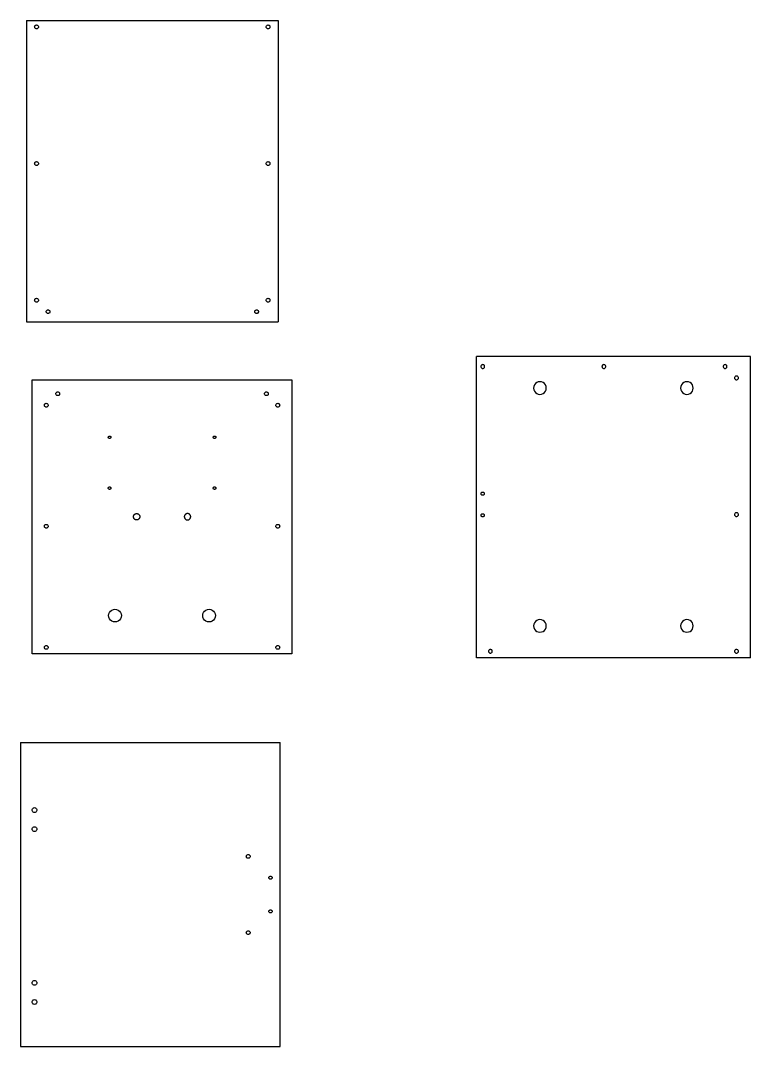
# Model space of a CAD drawing. Header units: millimetres. Extents: x -1077 to 859, y -677 to 937.
# Drawn here: x -289 to 859, y -677 to 937 of the extents above; entities that cross this region are included whole.
import ezdxf

# ---------------------------------------------------------------- set-up
doc = ezdxf.new("R2010")
doc.units = ezdxf.units.MM

msp = doc.modelspace()

# ---------------------------------------------------------------- linework, layer by layer
for p, q in [((-279.6, 937.2), (-279.6, 463.2)), ((-279.6, 937.2), (116.4, 937.2)), ((116.4, 937.2), (116.4, 463.2)), ((-266.6, 927.2), (-266.5, 928)), ((-266.5, 926.4), (-266.6, 927.2)), ((-266.5, 928), (-266.2, 928.7)), ((-266.2, 925.7), (-266.5, 926.4)), ((-266.2, 928.7), (-265.7, 929.3)), ((-265.7, 925.1), (-266.2, 925.7)), ((-265.7, 929.3), (-265.1, 929.8)), ((-265.1, 924.6), (-265.7, 925.1)), ((-265.1, 929.8), (-264.3, 930.1)), ((-264.3, 924.3), (-265.1, 924.6)), ((-264.3, 930.1), (-263.6, 930.2)), ((-263.6, 924.2), (-264.3, 924.3)), ((-263.6, 930.2), (-262.8, 930.1)), ((-262.8, 924.3), (-263.6, 924.2)), ((-262.8, 930.1), (-262.1, 929.8)), ((-262.1, 924.6), (-262.8, 924.3)), ((-262.1, 929.8), (-261.4, 929.3)), ((-261.4, 925.1), (-262.1, 924.6)), ((-261.4, 929.3), (-261, 928.7)), ((-261, 925.7), (-261.4, 925.1)), ((-261, 928.7), (-260.7, 928)), ((-260.7, 926.4), (-261, 925.7)), ((-260.7, 928), (-260.6, 927.2)), ((-260.6, 927.2), (-260.7, 926.4)), ((97.4, 927.2), (97.5, 928)), ((97.5, 926.4), (97.4, 927.2)), ((97.5, 928), (97.8, 928.7)), ((97.8, 925.7), (97.5, 926.4)), ((97.8, 928.7), (98.3, 929.3)), ((98.3, 925.1), (97.8, 925.7)), ((98.3, 929.3), (98.9, 929.8)), ((98.9, 924.6), (98.3, 925.1)), ((98.9, 929.8), (99.7, 930.1)), ((99.7, 924.3), (98.9, 924.6)), ((99.7, 930.1), (100.4, 930.2)), ((100.4, 924.2), (99.7, 924.3)), ((100.4, 930.2), (101.2, 930.1)), ((101.2, 924.3), (100.4, 924.2)), ((101.2, 930.1), (101.9, 929.8)), ((101.9, 924.6), (101.2, 924.3)), ((101.9, 929.8), (102.6, 929.3)), ((102.6, 925.1), (101.9, 924.6)), ((102.6, 929.3), (103, 928.7)), ((103, 925.7), (102.6, 925.1)), ((103, 928.7), (103.3, 928)), ((103.3, 926.4), (103, 925.7)), ((103.3, 928), (103.4, 927.2)), ((103.4, 927.2), (103.3, 926.4)), ((-266.6, 712.2), (-266.5, 713)), ((-266.5, 711.4), (-266.6, 712.2)), ((-266.5, 713), (-266.2, 713.7)), ((-266.2, 710.7), (-266.5, 711.4)), ((-266.2, 713.7), (-265.7, 714.3)), ((-265.7, 710.1), (-266.2, 710.7)), ((-265.7, 714.3), (-265.1, 714.8)), ((-265.1, 714.8), (-264.3, 715.1)), ((-264.3, 715.1), (-263.6, 715.2)), ((-263.6, 715.2), (-262.8, 715.1)), ((-262.8, 715.1), (-262.1, 714.8)), ((-262.1, 714.8), (-261.4, 714.3)), ((-261.4, 714.3), (-261, 713.7)), ((-261, 710.7), (-261.4, 710.1)), ((-261, 713.7), (-260.7, 713)), ((-260.7, 711.4), (-261, 710.7)), ((-260.7, 713), (-260.6, 712.2)), ((-260.6, 712.2), (-260.7, 711.4)), ((97.4, 712.2), (97.5, 713)), ((97.5, 711.4), (97.4, 712.2)), ((97.5, 713), (97.8, 713.7)), ((97.8, 710.7), (97.5, 711.4)), ((97.8, 713.7), (98.3, 714.3)), ((98.3, 710.1), (97.8, 710.7)), ((98.3, 714.3), (98.9, 714.8)), ((98.9, 714.8), (99.7, 715.1)), ((99.7, 715.1), (100.4, 715.2)), ((100.4, 715.2), (101.2, 715.1)), ((101.2, 715.1), (101.9, 714.8)), ((101.9, 714.8), (102.6, 714.3)), ((102.6, 714.3), (103, 713.7)), ((103, 710.7), (102.6, 710.1)), ((103, 713.7), (103.3, 713)), ((103.3, 711.4), (103, 710.7)), ((103.3, 713), (103.4, 712.2)), ((103.4, 712.2), (103.3, 711.4)), ((-265.1, 709.6), (-265.7, 710.1)), ((-264.3, 709.3), (-265.1, 709.6)), ((-263.6, 709.2), (-264.3, 709.3)), ((-262.8, 709.3), (-263.6, 709.2)), ((-262.1, 709.6), (-262.8, 709.3)), ((-261.4, 710.1), (-262.1, 709.6)), ((98.9, 709.6), (98.3, 710.1)), ((99.7, 709.3), (98.9, 709.6)), ((100.4, 709.2), (99.7, 709.3)), ((101.2, 709.3), (100.4, 709.2)), ((101.9, 709.6), (101.2, 709.3)), ((102.6, 710.1), (101.9, 709.6)), ((-266.6, 497.2), (-266.5, 498)), ((-266.5, 496.4), (-266.6, 497.2)), ((-266.5, 498), (-266.2, 498.7)), ((-266.2, 495.7), (-266.5, 496.4)), ((-266.2, 498.7), (-265.7, 499.3)), ((-265.7, 495.1), (-266.2, 495.7)), ((-265.7, 499.3), (-265.1, 499.8)), ((-265.1, 494.6), (-265.7, 495.1)), ((-265.1, 499.8), (-264.3, 500.1)), ((-264.3, 494.3), (-265.1, 494.6)), ((-264.3, 500.1), (-263.6, 500.2)), ((-263.6, 494.2), (-264.3, 494.3)), ((-263.6, 500.2), (-262.8, 500.1)), ((-262.8, 494.3), (-263.6, 494.2)), ((-262.8, 500.1), (-262.1, 499.8)), ((-262.1, 494.6), (-262.8, 494.3)), ((-262.1, 499.8), (-261.4, 499.3)), ((-261.4, 495.1), (-262.1, 494.6)), ((-261.4, 499.3), (-261, 498.7)), ((-261, 495.7), (-261.4, 495.1)), ((-261, 498.7), (-260.7, 498)), ((-260.7, 496.4), (-261, 495.7)), ((-260.7, 498), (-260.6, 497.2)), ((-260.6, 497.2), (-260.7, 496.4)), ((97.4, 497.2), (97.5, 498)), ((97.5, 496.4), (97.4, 497.2)), ((97.5, 498), (97.8, 498.7)), ((97.8, 495.7), (97.5, 496.4)), ((97.8, 498.7), (98.3, 499.3)), ((98.3, 495.1), (97.8, 495.7)), ((98.3, 499.3), (98.9, 499.8)), ((98.9, 494.6), (98.3, 495.1)), ((98.9, 499.8), (99.7, 500.1)), ((99.7, 494.3), (98.9, 494.6)), ((99.7, 500.1), (100.4, 500.2)), ((100.4, 494.2), (99.7, 494.3)), ((100.4, 500.2), (101.2, 500.1)), ((101.2, 494.3), (100.4, 494.2)), ((101.2, 500.1), (101.9, 499.8)), ((101.9, 494.6), (101.2, 494.3)), ((101.9, 499.8), (102.6, 499.3)), ((102.6, 495.1), (101.9, 494.6)), ((102.6, 499.3), (103, 498.7)), ((103, 495.7), (102.6, 495.1)), ((103, 498.7), (103.3, 498)), ((103.3, 496.4), (103, 495.7)), ((103.3, 498), (103.4, 497.2)), ((103.4, 497.2), (103.3, 496.4)), ((-248.6, 479.2), (-248.5, 480)), ((-248.5, 478.4), (-248.6, 479.2)), ((-248.5, 480), (-248.2, 480.7)), ((-248.2, 477.7), (-248.5, 478.4)), ((-248.2, 480.7), (-247.7, 481.3)), ((-247.7, 477.1), (-248.2, 477.7)), ((-247.7, 481.3), (-247.1, 481.8)), ((-247.1, 476.6), (-247.7, 477.1)), ((-247.1, 481.8), (-246.3, 482.1)), ((-246.3, 476.3), (-247.1, 476.6)), ((-246.3, 482.1), (-245.6, 482.2)), ((-245.6, 476.2), (-246.3, 476.3)), ((-245.6, 482.2), (-244.8, 482.1)), ((-244.8, 476.3), (-245.6, 476.2)), ((-244.8, 482.1), (-244.1, 481.8)), ((-244.1, 476.6), (-244.8, 476.3)), ((-244.1, 481.8), (-243.4, 481.3)), ((-243.4, 477.1), (-244.1, 476.6)), ((-243.4, 481.3), (-243, 480.7)), ((-243, 477.7), (-243.4, 477.1)), ((-243, 480.7), (-242.7, 480)), ((-242.7, 478.4), (-243, 477.7)), ((-242.7, 480), (-242.6, 479.2)), ((-242.6, 479.2), (-242.7, 478.4)), ((79.4, 479.2), (79.5, 480)), ((79.5, 478.4), (79.4, 479.2)), ((79.5, 480), (79.8, 480.7)), ((79.8, 477.7), (79.5, 478.4)), ((79.8, 480.7), (80.3, 481.3)), ((80.3, 477.1), (79.8, 477.7)), ((80.3, 481.3), (80.9, 481.8)), ((80.9, 476.6), (80.3, 477.1)), ((80.9, 481.8), (81.7, 482.1)), ((81.7, 476.3), (80.9, 476.6)), ((81.7, 482.1), (82.4, 482.2)), ((82.4, 476.2), (81.7, 476.3)), ((82.4, 482.2), (83.2, 482.1)), ((83.2, 476.3), (82.4, 476.2)), ((83.2, 482.1), (83.9, 481.8)), ((83.9, 476.6), (83.2, 476.3)), ((83.9, 481.8), (84.6, 481.3)), ((84.6, 477.1), (83.9, 476.6)), ((84.6, 481.3), (85, 480.7)), ((85, 477.7), (84.6, 477.1)), ((85, 480.7), (85.3, 480)), ((85.3, 478.4), (85, 477.7)), ((85.3, 480), (85.4, 479.2)), ((85.4, 479.2), (85.3, 478.4)), ((-279.6, 463.2), (116.4, 463.2)), ((427.9, -65.1), (427.9, 408.9)), ((858.9, 408.9), (427.9, 408.9)), ((858.9, -65.1), (858.9, 408.9)), ((435, 393.7), (434.9, 392.9)), ((434.9, 392.9), (435, 392.2)), ((435.3, 394.4), (435, 393.7)), ((435, 392.2), (435.3, 391.4)), ((435.8, 395.1), (435.3, 394.4)), ((435.3, 391.4), (435.8, 390.8)), ((436.4, 395.5), (435.8, 395.1)), ((435.8, 390.8), (436.4, 390.3)), ((437.1, 395.8), (436.4, 395.5)), ((436.4, 390.3), (437.1, 390)), ((437.9, 395.9), (437.1, 395.8)), ((437.1, 390), (437.9, 389.9)), ((438.7, 395.8), (437.9, 395.9)), ((437.9, 389.9), (438.7, 390)), ((439.4, 395.5), (438.7, 395.8)), ((438.7, 390), (439.4, 390.3)), ((440, 395.1), (439.4, 395.5)), ((439.4, 390.3), (440, 390.8)), ((440.5, 394.4), (440, 395.1)), ((440, 390.8), (440.5, 391.4)), ((440.8, 393.7), (440.5, 394.4)), ((440.5, 391.4), (440.8, 392.2)), ((440.9, 392.9), (440.8, 393.7)), ((440.8, 392.2), (440.9, 392.9)), ((625.5, 393.7), (625.4, 392.9)), ((625.4, 392.9), (625.5, 392.2)), ((625.8, 394.4), (625.5, 393.7)), ((625.5, 392.2), (625.8, 391.4)), ((626.3, 395.1), (625.8, 394.4)), ((625.8, 391.4), (626.3, 390.8)), ((626.9, 395.5), (626.3, 395.1)), ((626.3, 390.8), (626.9, 390.3)), ((627.6, 395.8), (626.9, 395.5)), ((626.9, 390.3), (627.6, 390)), ((628.4, 395.9), (627.6, 395.8)), ((627.6, 390), (628.4, 389.9)), ((629.2, 395.8), (628.4, 395.9)), ((628.4, 389.9), (629.2, 390)), ((629.9, 395.5), (629.2, 395.8)), ((629.2, 390), (629.9, 390.3)), ((630.5, 395.1), (629.9, 395.5)), ((629.9, 390.3), (630.5, 390.8)), ((631, 394.4), (630.5, 395.1)), ((630.5, 390.8), (631, 391.4)), ((631.3, 393.7), (631, 394.4)), ((631, 391.4), (631.3, 392.2)), ((631.4, 392.9), (631.3, 393.7)), ((631.3, 392.2), (631.4, 392.9)), ((816, 393.7), (815.9, 392.9)), ((815.9, 392.9), (816, 392.2)), ((816.3, 394.4), (816, 393.7)), ((816, 392.2), (816.3, 391.4)), ((816.8, 395.1), (816.3, 394.4)), ((816.3, 391.4), (816.8, 390.8)), ((817.4, 395.5), (816.8, 395.1)), ((816.8, 390.8), (817.4, 390.3)), ((818.1, 395.8), (817.4, 395.5)), ((817.4, 390.3), (818.1, 390)), ((818.9, 395.9), (818.1, 395.8)), ((818.1, 390), (818.9, 389.9)), ((819.7, 395.8), (818.9, 395.9)), ((818.9, 389.9), (819.7, 390)), ((820.4, 395.5), (819.7, 395.8)), ((819.7, 390), (820.4, 390.3)), ((821, 395.1), (820.4, 395.5)), ((820.4, 390.3), (821, 390.8)), ((821.5, 394.4), (821, 395.1)), ((821, 390.8), (821.5, 391.4)), ((821.8, 393.7), (821.5, 394.4)), ((821.5, 391.4), (821.8, 392.2)), ((821.9, 392.9), (821.8, 393.7)), ((821.8, 392.2), (821.9, 392.9)), ((-270.3, -58.9), (-270.3, 372.1)), ((-270.3, 372.1), (137.7, 372.1)), ((137.7, 372.1), (137.7, -58.9)), ((834, 375.7), (833.9, 374.9)), ((833.9, 374.9), (834, 374.2)), ((834.3, 376.4), (834, 375.7)), ((834, 374.2), (834.3, 373.4)), ((834.8, 377.1), (834.3, 376.4)), ((834.3, 373.4), (834.8, 372.8)), ((835.4, 377.5), (834.8, 377.1)), ((834.8, 372.8), (835.4, 372.3)), ((836.1, 377.8), (835.4, 377.5)), ((835.4, 372.3), (836.1, 372)), ((836.9, 377.9), (836.1, 377.8)), ((836.1, 372), (836.9, 371.9)), ((837.7, 377.8), (836.9, 377.9)), ((836.9, 371.9), (837.7, 372)), ((838.4, 377.5), (837.7, 377.8)), ((837.7, 372), (838.4, 372.3)), ((839, 377.1), (838.4, 377.5)), ((838.4, 372.3), (839, 372.8)), ((839.5, 376.4), (839, 377.1)), ((839, 372.8), (839.5, 373.4)), ((839.8, 375.7), (839.5, 376.4)), ((839.5, 373.4), (839.8, 374.2)), ((839.9, 374.9), (839.8, 375.7)), ((839.8, 374.2), (839.9, 374.9)), ((518.2, 361.5), (517.9, 358.9)), ((517.9, 358.9), (518.2, 356.4)), ((519.2, 363.9), (518.2, 361.5)), ((518.2, 356.4), (519.2, 353.9)), ((520.8, 366), (519.2, 363.9)), ((522.9, 367.6), (520.8, 366)), ((525.3, 368.6), (522.9, 367.6)), ((527.9, 368.9), (525.3, 368.6)), ((530.5, 368.6), (527.9, 368.9)), ((532.9, 367.6), (530.5, 368.6)), ((535, 366), (532.9, 367.6)), ((536.5, 363.9), (535, 366)), ((537.5, 361.5), (536.5, 363.9)), ((536.5, 353.9), (537.5, 356.4)), ((537.9, 358.9), (537.5, 361.5)), ((537.5, 356.4), (537.9, 358.9)), ((749.2, 361.5), (748.9, 358.9)), ((748.9, 358.9), (749.2, 356.4)), ((750.2, 363.9), (749.2, 361.5)), ((749.2, 356.4), (750.2, 353.9)), ((751.8, 366), (750.2, 363.9)), ((753.9, 367.6), (751.8, 366)), ((756.3, 368.6), (753.9, 367.6)), ((758.9, 368.9), (756.3, 368.6)), ((761.5, 368.6), (758.9, 368.9)), ((763.9, 367.6), (761.5, 368.6)), ((766, 366), (763.9, 367.6)), ((767.5, 363.9), (766, 366)), ((768.5, 361.5), (767.5, 363.9)), ((767.5, 353.9), (768.5, 356.4)), ((768.9, 358.9), (768.5, 361.5)), ((768.5, 356.4), (768.9, 358.9)), ((-233.3, 350.1), (-233.2, 350.9)), ((-233.2, 349.3), (-233.3, 350.1)), ((-233.2, 350.9), (-232.9, 351.6)), ((-232.9, 348.6), (-233.2, 349.3)), ((-232.9, 351.6), (-232.4, 352.2)), ((-232.4, 348), (-232.9, 348.6)), ((-232.4, 352.2), (-231.8, 352.7)), ((-231.8, 347.5), (-232.4, 348)), ((-231.8, 352.7), (-231.1, 353)), ((-231.1, 347.2), (-231.8, 347.5)), ((-231.1, 353), (-230.3, 353.1)), ((-230.3, 347.1), (-231.1, 347.2)), ((-230.3, 353.1), (-229.5, 353)), ((-229.5, 347.2), (-230.3, 347.1)), ((-229.5, 353), (-228.8, 352.7)), ((-228.8, 347.5), (-229.5, 347.2)), ((-228.8, 352.7), (-228.2, 352.2)), ((-228.2, 348), (-228.8, 347.5)), ((-228.2, 352.2), (-227.7, 351.6)), ((-227.7, 348.6), (-228.2, 348)), ((-227.7, 351.6), (-227.4, 350.9)), ((-227.4, 349.3), (-227.7, 348.6)), ((-227.4, 350.9), (-227.3, 350.1)), ((-227.3, 350.1), (-227.4, 349.3)), ((94.7, 350.1), (94.8, 350.9)), ((94.8, 349.3), (94.7, 350.1)), ((94.8, 350.9), (95.1, 351.6)), ((95.1, 348.6), (94.8, 349.3)), ((95.1, 351.6), (95.6, 352.2)), ((95.6, 348), (95.1, 348.6)), ((95.6, 352.2), (96.2, 352.7)), ((96.2, 347.5), (95.6, 348)), ((96.2, 352.7), (96.9, 353)), ((96.9, 347.2), (96.2, 347.5)), ((96.9, 353), (97.7, 353.1)), ((97.7, 347.1), (96.9, 347.2)), ((97.7, 353.1), (98.5, 353)), ((98.5, 347.2), (97.7, 347.1)), ((98.5, 353), (99.2, 352.7)), ((99.2, 347.5), (98.5, 347.2)), ((99.2, 352.7), (99.8, 352.2)), ((99.8, 348), (99.2, 347.5)), ((99.8, 352.2), (100.3, 351.6)), ((100.3, 348.6), (99.8, 348)), ((100.3, 351.6), (100.6, 350.9)), ((100.6, 349.3), (100.3, 348.6)), ((100.6, 350.9), (100.7, 350.1)), ((100.7, 350.1), (100.6, 349.3)), ((519.2, 353.9), (520.8, 351.9)), ((520.8, 351.9), (522.9, 350.3)), ((522.9, 350.3), (525.3, 349.3)), ((525.3, 349.3), (527.9, 348.9)), ((527.9, 348.9), (530.5, 349.3)), ((530.5, 349.3), (532.9, 350.3)), ((532.9, 350.3), (535, 351.9)), ((535, 351.9), (536.5, 353.9)), ((750.2, 353.9), (751.8, 351.9)), ((751.8, 351.9), (753.9, 350.3)), ((753.9, 350.3), (756.3, 349.3)), ((756.3, 349.3), (758.9, 348.9)), ((758.9, 348.9), (761.5, 349.3)), ((761.5, 349.3), (763.9, 350.3)), ((763.9, 350.3), (766, 351.9)), ((766, 351.9), (767.5, 353.9)), ((-251.3, 332.1), (-251.2, 332.9)), ((-251.2, 331.3), (-251.3, 332.1)), ((-251.2, 332.9), (-250.9, 333.6)), ((-250.9, 330.6), (-251.2, 331.3)), ((-250.9, 333.6), (-250.4, 334.2)), ((-250.4, 330), (-250.9, 330.6)), ((-250.4, 334.2), (-249.8, 334.7)), ((-249.8, 329.5), (-250.4, 330)), ((-249.8, 334.7), (-249.1, 335)), ((-249.1, 329.2), (-249.8, 329.5)), ((-249.1, 335), (-248.3, 335.1)), ((-248.3, 329.1), (-249.1, 329.2)), ((-248.3, 335.1), (-247.5, 335)), ((-247.5, 329.2), (-248.3, 329.1)), ((-247.5, 335), (-246.8, 334.7)), ((-246.8, 329.5), (-247.5, 329.2)), ((-246.8, 334.7), (-246.2, 334.2)), ((-246.2, 330), (-246.8, 329.5)), ((-246.2, 334.2), (-245.7, 333.6)), ((-245.7, 330.6), (-246.2, 330)), ((-245.7, 333.6), (-245.4, 332.9)), ((-245.4, 331.3), (-245.7, 330.6)), ((-245.4, 332.9), (-245.3, 332.1)), ((-245.3, 332.1), (-245.4, 331.3)), ((112.7, 332.1), (112.8, 332.9)), ((112.8, 331.3), (112.7, 332.1)), ((112.8, 332.9), (113.1, 333.6)), ((113.1, 330.6), (112.8, 331.3)), ((113.1, 333.6), (113.6, 334.2)), ((113.6, 330), (113.1, 330.6)), ((113.6, 334.2), (114.2, 334.7)), ((114.2, 329.5), (113.6, 330)), ((114.2, 334.7), (114.9, 335)), ((114.9, 329.2), (114.2, 329.5)), ((114.9, 335), (115.7, 335.1)), ((115.7, 329.1), (114.9, 329.2)), ((115.7, 335.1), (116.5, 335)), ((116.5, 329.2), (115.7, 329.1)), ((116.5, 335), (117.2, 334.7)), ((117.2, 329.5), (116.5, 329.2)), ((117.2, 334.7), (117.8, 334.2)), ((117.8, 330), (117.2, 329.5)), ((117.8, 334.2), (118.3, 333.6)), ((118.3, 330.6), (117.8, 330)), ((118.3, 333.6), (118.6, 332.9)), ((118.6, 331.3), (118.3, 330.6)), ((118.6, 332.9), (118.7, 332.1)), ((118.7, 332.1), (118.6, 331.3)), ((-150.8, 282), (-150.7, 282.2)), ((-150.8, 281.8), (-150.8, 282)), ((-150.8, 281.6), (-150.8, 281.8)), ((-150.8, 281.4), (-150.8, 281.6)), ((-150.8, 281.2), (-150.8, 281.4)), ((-150.7, 281), (-150.8, 281.2)), ((-150.7, 282.2), (-150.6, 282.4)), ((-150.6, 280.9), (-150.7, 281)), ((-150.6, 282.6), (-150.5, 282.7)), ((-150.6, 282.4), (-150.6, 282.6)), ((-150.6, 280.7), (-150.6, 280.9)), ((-150.5, 280.5), (-150.6, 280.7)), ((-150.5, 282.7), (-150.3, 282.9)), ((-150.3, 280.4), (-150.5, 280.5)), ((-150.3, 282.9), (-150.2, 283)), ((-150.2, 280.2), (-150.3, 280.4)), ((-150.2, 283), (-150.1, 283.2)), ((-150.1, 280.1), (-150.2, 280.2)), ((-150.1, 283.2), (-149.9, 283.3)), ((-149.9, 280), (-150.1, 280.1)), ((-149.9, 283.3), (-149.7, 283.4)), ((-149.7, 279.9), (-149.9, 280)), ((-149.7, 283.4), (-149.6, 283.5)), ((-149.6, 279.8), (-149.7, 279.9)), ((-149.6, 283.5), (-149.4, 283.5)), ((-149.4, 279.7), (-149.6, 279.8)), ((-149.4, 283.5), (-149.2, 283.6)), ((-149.2, 279.7), (-149.4, 279.7)), ((-149.2, 283.6), (-149, 283.6)), ((-149, 279.6), (-149.2, 279.7)), ((-149, 283.6), (-148.8, 283.6)), ((-148.8, 279.6), (-149, 279.6)), ((-148.8, 283.6), (-148.6, 283.6)), ((-148.6, 279.6), (-148.8, 279.6)), ((-148.6, 283.6), (-148.4, 283.6)), ((-148.4, 279.7), (-148.6, 279.6)), ((-148.4, 283.6), (-148.2, 283.5)), ((-148.2, 279.7), (-148.4, 279.7)), ((-148.2, 283.5), (-148, 283.5)), ((-148, 279.8), (-148.2, 279.7)), ((-148, 283.5), (-147.8, 283.4)), ((-147.8, 279.9), (-148, 279.8)), ((-147.8, 283.4), (-147.7, 283.3)), ((-147.7, 280), (-147.8, 279.9)), ((-147.7, 283.3), (-147.5, 283.2)), ((-147.5, 280.1), (-147.7, 280)), ((-147.5, 283.2), (-147.4, 283)), ((-147.4, 280.2), (-147.5, 280.1)), ((-147.4, 283), (-147.2, 282.9)), ((-147.2, 280.4), (-147.4, 280.2)), ((-147.2, 282.9), (-147.1, 282.7)), ((-147.1, 280.5), (-147.2, 280.4)), ((-147.1, 282.7), (-147, 282.6)), ((-147, 280.7), (-147.1, 280.5)), ((-147, 282.6), (-146.9, 282.4)), ((-146.9, 280.9), (-147, 280.7)), ((-146.9, 282.4), (-146.9, 282.2)), ((-146.9, 282.2), (-146.8, 282)), ((-146.8, 281.2), (-146.9, 281)), ((-146.9, 281), (-146.9, 280.9)), ((-146.8, 282), (-146.8, 281.8)), ((-146.8, 281.8), (-146.8, 281.6)), ((-146.8, 281.6), (-146.8, 281.4)), ((-146.8, 281.4), (-146.8, 281.2)), ((14.2, 282), (14.3, 282.2)), ((14.2, 281.8), (14.2, 282)), ((14.2, 281.6), (14.2, 281.8)), ((14.2, 281.4), (14.2, 281.6)), ((14.2, 281.2), (14.2, 281.4)), ((14.3, 281), (14.2, 281.2)), ((14.3, 282.2), (14.4, 282.4)), ((14.4, 280.9), (14.3, 281)), ((14.4, 282.6), (14.5, 282.7)), ((14.4, 282.4), (14.4, 282.6)), ((14.4, 280.7), (14.4, 280.9)), ((14.5, 280.5), (14.4, 280.7)), ((14.5, 282.7), (14.7, 282.9)), ((14.7, 280.4), (14.5, 280.5)), ((14.7, 282.9), (14.8, 283)), ((14.8, 280.2), (14.7, 280.4)), ((14.8, 283), (14.9, 283.2)), ((14.9, 280.1), (14.8, 280.2)), ((14.9, 283.2), (15.1, 283.3)), ((15.1, 280), (14.9, 280.1)), ((15.1, 283.3), (15.3, 283.4)), ((15.3, 279.9), (15.1, 280)), ((15.3, 283.4), (15.4, 283.5)), ((15.4, 279.8), (15.3, 279.9)), ((15.4, 283.5), (15.6, 283.5)), ((15.6, 279.7), (15.4, 279.8)), ((15.6, 283.5), (15.8, 283.6)), ((15.8, 279.7), (15.6, 279.7)), ((15.8, 283.6), (16, 283.6)), ((16, 279.6), (15.8, 279.7)), ((16, 283.6), (16.2, 283.6)), ((16.2, 279.6), (16, 279.6)), ((16.2, 283.6), (16.4, 283.6)), ((16.4, 279.6), (16.2, 279.6)), ((16.4, 283.6), (16.6, 283.6)), ((16.6, 279.7), (16.4, 279.6)), ((16.6, 283.6), (16.8, 283.5)), ((16.8, 279.7), (16.6, 279.7)), ((16.8, 283.5), (17, 283.5)), ((17, 279.8), (16.8, 279.7)), ((17, 283.5), (17.2, 283.4)), ((17.2, 279.9), (17, 279.8)), ((17.2, 283.4), (17.3, 283.3)), ((17.3, 280), (17.2, 279.9)), ((17.3, 283.3), (17.5, 283.2)), ((17.5, 280.1), (17.3, 280)), ((17.5, 283.2), (17.6, 283)), ((17.6, 280.2), (17.5, 280.1)), ((17.6, 283), (17.8, 282.9)), ((17.8, 280.4), (17.6, 280.2)), ((17.8, 282.9), (17.9, 282.7)), ((17.9, 280.5), (17.8, 280.4)), ((17.9, 282.7), (18, 282.6)), ((18, 280.7), (17.9, 280.5)), ((18, 282.6), (18.1, 282.4)), ((18.1, 280.9), (18, 280.7)), ((18.1, 282.4), (18.1, 282.2)), ((18.1, 282.2), (18.2, 282)), ((18.2, 281.2), (18.1, 281)), ((18.1, 281), (18.1, 280.9)), ((18.2, 282), (18.2, 281.8)), ((18.2, 281.8), (18.2, 281.6)), ((18.2, 281.6), (18.2, 281.4)), ((18.2, 281.4), (18.2, 281.2)), ((-150.8, 202), (-150.7, 202.2)), ((-150.8, 201.8), (-150.8, 202)), ((-150.8, 201.6), (-150.8, 201.8)), ((-150.8, 201.4), (-150.8, 201.6)), ((-150.8, 201.2), (-150.8, 201.4)), ((-150.7, 201), (-150.8, 201.2)), ((-150.7, 202.2), (-150.6, 202.4)), ((-150.6, 200.9), (-150.7, 201)), ((-150.6, 202.6), (-150.5, 202.7)), ((-150.6, 202.4), (-150.6, 202.6)), ((-150.6, 200.7), (-150.6, 200.9)), ((-150.5, 200.5), (-150.6, 200.7)), ((-150.5, 202.7), (-150.3, 202.9)), ((-150.3, 200.4), (-150.5, 200.5)), ((-150.3, 202.9), (-150.2, 203)), ((-150.2, 200.2), (-150.3, 200.4)), ((-150.2, 203), (-150.1, 203.2)), ((-150.1, 200.1), (-150.2, 200.2)), ((-150.1, 203.2), (-149.9, 203.3)), ((-149.9, 200), (-150.1, 200.1)), ((-149.9, 203.3), (-149.7, 203.4)), ((-149.7, 199.9), (-149.9, 200)), ((-149.7, 203.4), (-149.6, 203.5)), ((-149.6, 199.8), (-149.7, 199.9)), ((-149.6, 203.5), (-149.4, 203.5)), ((-149.4, 199.7), (-149.6, 199.8)), ((-149.4, 203.5), (-149.2, 203.6)), ((-149.2, 199.7), (-149.4, 199.7)), ((-149.2, 203.6), (-149, 203.6)), ((-149, 199.6), (-149.2, 199.7)), ((-149, 203.6), (-148.8, 203.6)), ((-148.8, 199.6), (-149, 199.6)), ((-148.8, 203.6), (-148.6, 203.6)), ((-148.6, 199.6), (-148.8, 199.6)), ((-148.6, 203.6), (-148.4, 203.6)), ((-148.4, 199.7), (-148.6, 199.6)), ((-148.4, 203.6), (-148.2, 203.5)), ((-148.2, 199.7), (-148.4, 199.7)), ((-148.2, 203.5), (-148, 203.5)), ((-148, 199.8), (-148.2, 199.7)), ((-148, 203.5), (-147.8, 203.4)), ((-147.8, 199.9), (-148, 199.8)), ((-147.8, 203.4), (-147.7, 203.3)), ((-147.7, 200), (-147.8, 199.9)), ((-147.7, 203.3), (-147.5, 203.2)), ((-147.5, 200.1), (-147.7, 200)), ((-147.5, 203.2), (-147.4, 203)), ((-147.4, 200.2), (-147.5, 200.1)), ((-147.4, 203), (-147.2, 202.9)), ((-147.2, 200.4), (-147.4, 200.2)), ((-147.2, 202.9), (-147.1, 202.7)), ((-147.1, 200.5), (-147.2, 200.4)), ((-147.1, 202.7), (-147, 202.6)), ((-147, 200.7), (-147.1, 200.5)), ((-147, 202.6), (-146.9, 202.4)), ((-146.9, 200.9), (-147, 200.7)), ((-146.9, 202.4), (-146.9, 202.2)), ((-146.9, 202.2), (-146.8, 202)), ((-146.8, 201.2), (-146.9, 201)), ((-146.9, 201), (-146.9, 200.9)), ((-146.8, 202), (-146.8, 201.8)), ((-146.8, 201.8), (-146.8, 201.6)), ((-146.8, 201.6), (-146.8, 201.4)), ((-146.8, 201.4), (-146.8, 201.2)), ((14.2, 202), (14.3, 202.2)), ((14.2, 201.8), (14.2, 202)), ((14.2, 201.6), (14.2, 201.8)), ((14.2, 201.4), (14.2, 201.6)), ((14.2, 201.2), (14.2, 201.4)), ((14.3, 201), (14.2, 201.2)), ((14.3, 202.2), (14.4, 202.4)), ((14.4, 200.9), (14.3, 201)), ((14.4, 202.6), (14.5, 202.7)), ((14.4, 202.4), (14.4, 202.6)), ((14.4, 200.7), (14.4, 200.9)), ((14.5, 200.5), (14.4, 200.7)), ((14.5, 202.7), (14.7, 202.9)), ((14.7, 200.4), (14.5, 200.5)), ((14.7, 202.9), (14.8, 203)), ((14.8, 200.2), (14.7, 200.4)), ((14.8, 203), (14.9, 203.2)), ((14.9, 200.1), (14.8, 200.2)), ((14.9, 203.2), (15.1, 203.3)), ((15.1, 200), (14.9, 200.1)), ((15.1, 203.3), (15.3, 203.4)), ((15.3, 199.9), (15.1, 200)), ((15.3, 203.4), (15.4, 203.5)), ((15.4, 199.8), (15.3, 199.9)), ((15.4, 203.5), (15.6, 203.5)), ((15.6, 199.7), (15.4, 199.8)), ((15.6, 203.5), (15.8, 203.6)), ((15.8, 199.7), (15.6, 199.7)), ((15.8, 203.6), (16, 203.6)), ((16, 199.6), (15.8, 199.7)), ((16, 203.6), (16.2, 203.6)), ((16.2, 199.6), (16, 199.6)), ((16.2, 203.6), (16.4, 203.6)), ((16.4, 199.6), (16.2, 199.6)), ((16.4, 203.6), (16.6, 203.6)), ((16.6, 199.7), (16.4, 199.6)), ((16.6, 203.6), (16.8, 203.5)), ((16.8, 199.7), (16.6, 199.7)), ((16.8, 203.5), (17, 203.5)), ((17, 199.8), (16.8, 199.7)), ((17, 203.5), (17.2, 203.4)), ((17.2, 199.9), (17, 199.8)), ((17.2, 203.4), (17.3, 203.3)), ((17.3, 200), (17.2, 199.9)), ((17.3, 203.3), (17.5, 203.2)), ((17.5, 200.1), (17.3, 200)), ((17.5, 203.2), (17.6, 203)), ((17.6, 200.2), (17.5, 200.1)), ((17.6, 203), (17.8, 202.9)), ((17.8, 200.4), (17.6, 200.2)), ((17.8, 202.9), (17.9, 202.7)), ((17.9, 200.5), (17.8, 200.4)), ((17.9, 202.7), (18, 202.6)), ((18, 200.7), (17.9, 200.5)), ((18, 202.6), (18.1, 202.4)), ((18.1, 200.9), (18, 200.7)), ((18.1, 202.4), (18.1, 202.2)), ((18.1, 202.2), (18.2, 202)), ((18.2, 201.2), (18.1, 201)), ((18.1, 201), (18.1, 200.9)), ((18.2, 202), (18.2, 201.8)), ((18.2, 201.8), (18.2, 201.6)), ((18.2, 201.6), (18.2, 201.4)), ((18.2, 201.4), (18.2, 201.2)), ((435.5, 193.6), (435.7, 194.2)), ((435.7, 194.2), (436.1, 194.7)), ((436.1, 194.7), (436.6, 195.1)), ((436.6, 195.1), (437.2, 195.4)), ((437.2, 195.4), (437.9, 195.4)), ((437.9, 195.4), (438.5, 195.4)), ((438.5, 195.4), (439.1, 195.1)), ((439.1, 195.1), (439.7, 194.7)), ((439.7, 194.7), (440, 194.2)), ((440, 194.2), (440.3, 193.6)), ((435.4, 192.9), (435.5, 193.6)), ((435.5, 192.3), (435.4, 192.9)), ((435.7, 191.7), (435.5, 192.3)), ((436.1, 191.2), (435.7, 191.7)), ((436.6, 190.8), (436.1, 191.2)), ((437.2, 190.5), (436.6, 190.8)), ((437.9, 190.4), (437.2, 190.5)), ((438.5, 190.5), (437.9, 190.4)), ((439.1, 190.8), (438.5, 190.5)), ((439.7, 191.2), (439.1, 190.8)), ((440, 191.7), (439.7, 191.2)), ((440.3, 192.3), (440, 191.7)), ((440.3, 193.6), (440.4, 192.9)), ((440.4, 192.9), (440.3, 192.3)), ((-108.2, 161.2), (-107.7, 161.4)), ((-107.7, 161.4), (-107.3, 161.5)), ((-107.3, 161.5), (-106.8, 161.6)), ((-106.8, 161.6), (-106.3, 161.6)), ((-106.3, 161.6), (-105.8, 161.6)), ((-105.8, 161.6), (-105.3, 161.5)), ((-105.3, 161.5), (-104.8, 161.4)), ((-104.8, 161.4), (-104.4, 161.2)), ((-27.7, 161.4), (-28.2, 161.2)), ((-27.3, 161.5), (-27.7, 161.4)), ((-26.8, 161.6), (-27.3, 161.5)), ((-26.3, 161.6), (-26.8, 161.6)), ((-25.8, 161.6), (-26.3, 161.6)), ((-25.3, 161.5), (-25.8, 161.6)), ((-24.8, 161.4), (-25.3, 161.5)), ((-24.4, 161.2), (-24.8, 161.4)), ((437.2, 161.4), (437.9, 161.4)), ((437.9, 161.4), (438.5, 161.4)), ((834.3, 161.4), (834, 160.7)), ((834.8, 162.1), (834.3, 161.4)), ((835.4, 162.5), (834.8, 162.1)), ((836.1, 162.8), (835.4, 162.5)), ((836.9, 162.9), (836.1, 162.8)), ((837.7, 162.8), (836.9, 162.9)), ((838.4, 162.5), (837.7, 162.8)), ((839, 162.1), (838.4, 162.5)), ((839.5, 161.4), (839, 162.1)), ((839.8, 160.7), (839.5, 161.4)), ((-111.3, 157.1), (-111.2, 157.6)), ((-111.3, 156.6), (-111.3, 157.1)), ((-111.3, 156.1), (-111.3, 156.6)), ((-111.2, 155.7), (-111.3, 156.1)), ((-111.2, 157.6), (-111.1, 158.1)), ((-111.1, 155.2), (-111.2, 155.7)), ((-111.1, 158.1), (-110.9, 158.5)), ((-110.9, 154.7), (-111.1, 155.2)), ((-110.9, 158.5), (-110.7, 159)), ((-110.7, 154.3), (-110.9, 154.7)), ((-110.7, 159), (-110.5, 159.4)), ((-110.5, 153.8), (-110.7, 154.3)), ((-110.5, 159.4), (-110.2, 159.8)), ((-110.2, 153.5), (-110.5, 153.8)), ((-110.2, 159.8), (-109.8, 160.2)), ((-109.8, 153.1), (-110.2, 153.5)), ((-109.8, 160.2), (-109.5, 160.5)), ((-109.5, 152.8), (-109.8, 153.1)), ((-109.5, 160.5), (-109.1, 160.8)), ((-109.1, 152.5), (-109.5, 152.8)), ((-109.1, 160.8), (-108.6, 161)), ((-108.6, 152.2), (-109.1, 152.5)), ((-108.6, 161), (-108.2, 161.2)), ((-108.2, 152), (-108.6, 152.2)), ((-107.7, 151.8), (-108.2, 152)), ((-107.3, 151.7), (-107.7, 151.8)), ((-106.8, 151.7), (-107.3, 151.7)), ((-106.3, 151.6), (-106.8, 151.7)), ((-105.8, 151.7), (-106.3, 151.6)), ((-105.3, 151.7), (-105.8, 151.7)), ((-104.8, 151.8), (-105.3, 151.7)), ((-104.4, 152), (-104.8, 151.8)), ((-104.4, 161.2), (-103.9, 161)), ((-103.9, 152.2), (-104.4, 152)), ((-103.9, 161), (-103.5, 160.8)), ((-103.5, 152.5), (-103.9, 152.2)), ((-103.5, 160.8), (-103.1, 160.5)), ((-103.1, 152.8), (-103.5, 152.5)), ((-103.1, 160.5), (-102.8, 160.2)), ((-102.8, 153.1), (-103.1, 152.8)), ((-102.8, 160.2), (-102.4, 159.8)), ((-102.4, 153.5), (-102.8, 153.1)), ((-102.4, 159.8), (-102.1, 159.4)), ((-102.1, 153.8), (-102.4, 153.5)), ((-102.1, 159.4), (-101.9, 159)), ((-101.9, 154.3), (-102.1, 153.8)), ((-101.9, 159), (-101.7, 158.5)), ((-101.7, 154.7), (-101.9, 154.3)), ((-101.7, 158.5), (-101.5, 158.1)), ((-101.5, 155.2), (-101.7, 154.7)), ((-101.5, 158.1), (-101.4, 157.6)), ((-101.4, 155.7), (-101.5, 155.2)), ((-101.4, 157.6), (-101.3, 157.1)), ((-101.3, 156.1), (-101.4, 155.7)), ((-101.3, 157.1), (-101.3, 156.6)), ((-101.3, 156.6), (-101.3, 156.1)), ((-31.2, 157.6), (-31.3, 157.1)), ((-31.3, 157.1), (-31.3, 156.6)), ((-31.3, 156.6), (-31.3, 156.1)), ((-31.3, 156.1), (-31.2, 155.7)), ((-31.1, 158.1), (-31.2, 157.6)), ((-31.2, 155.7), (-31.1, 155.2)), ((-30.9, 158.5), (-31.1, 158.1)), ((-31.1, 155.2), (-30.9, 154.7)), ((-30.7, 159), (-30.9, 158.5)), ((-30.9, 154.7), (-30.7, 154.3)), ((-30.5, 159.4), (-30.7, 159)), ((-30.7, 154.3), (-30.5, 153.8)), ((-30.2, 159.8), (-30.5, 159.4)), ((-30.5, 153.8), (-30.2, 153.5)), ((-29.8, 160.2), (-30.2, 159.8)), ((-30.2, 153.5), (-29.8, 153.1)), ((-29.5, 160.5), (-29.8, 160.2)), ((-29.8, 153.1), (-29.5, 152.8)), ((-29.1, 160.8), (-29.5, 160.5)), ((-29.5, 152.8), (-29.1, 152.5)), ((-28.6, 161), (-29.1, 160.8)), ((-29.1, 152.5), (-28.6, 152.2)), ((-28.2, 161.2), (-28.6, 161)), ((-28.6, 152.2), (-28.2, 152)), ((-28.2, 152), (-27.7, 151.8)), ((-27.7, 151.8), (-27.3, 151.7)), ((-27.3, 151.7), (-26.8, 151.7)), ((-26.8, 151.7), (-26.3, 151.6)), ((-26.3, 151.6), (-25.8, 151.7)), ((-25.8, 151.7), (-25.3, 151.7)), ((-25.3, 151.7), (-24.8, 151.8)), ((-24.8, 151.8), (-24.4, 152)), ((-23.9, 161), (-24.4, 161.2)), ((-24.4, 152), (-23.9, 152.2)), ((-23.5, 160.8), (-23.9, 161)), ((-23.9, 152.2), (-23.5, 152.5)), ((-23.1, 160.5), (-23.5, 160.8)), ((-23.5, 152.5), (-23.1, 152.8)), ((-22.8, 160.2), (-23.1, 160.5)), ((-23.1, 152.8), (-22.8, 153.1)), ((-22.4, 159.8), (-22.8, 160.2)), ((-22.8, 153.1), (-22.4, 153.5)), ((-22.1, 159.4), (-22.4, 159.8)), ((-22.4, 153.5), (-22.1, 153.8)), ((-21.9, 159), (-22.1, 159.4)), ((-22.1, 153.8), (-21.9, 154.3)), ((-21.7, 158.5), (-21.9, 159)), ((-21.9, 154.3), (-21.7, 154.7)), ((-21.5, 158.1), (-21.7, 158.5)), ((-21.7, 154.7), (-21.5, 155.2)), ((-21.4, 157.6), (-21.5, 158.1)), ((-21.5, 155.2), (-21.4, 155.7)), ((-21.3, 157.1), (-21.4, 157.6)), ((-21.4, 155.7), (-21.3, 156.1)), ((-21.3, 156.6), (-21.3, 157.1)), ((-21.3, 156.1), (-21.3, 156.6)), ((435.4, 158.9), (435.5, 159.6)), ((435.5, 158.3), (435.4, 158.9)), ((435.5, 159.6), (435.7, 160.2)), ((435.7, 157.7), (435.5, 158.3)), ((435.7, 160.2), (436.1, 160.7)), ((436.1, 157.2), (435.7, 157.7)), ((436.1, 160.7), (436.6, 161.1)), ((436.6, 156.8), (436.1, 157.2)), ((436.6, 161.1), (437.2, 161.4)), ((437.2, 156.5), (436.6, 156.8)), ((437.9, 156.4), (437.2, 156.5)), ((438.5, 156.5), (437.9, 156.4)), ((438.5, 161.4), (439.1, 161.1)), ((439.1, 156.8), (438.5, 156.5)), ((439.1, 161.1), (439.7, 160.7)), ((439.7, 157.2), (439.1, 156.8)), ((439.7, 160.7), (440, 160.2)), ((440, 157.7), (439.7, 157.2)), ((440, 160.2), (440.3, 159.6)), ((440.3, 158.3), (440, 157.7)), ((440.3, 159.6), (440.4, 158.9)), ((440.4, 158.9), (440.3, 158.3)), ((834, 160.7), (833.9, 159.9)), ((833.9, 159.9), (834, 159.2)), ((834, 159.2), (834.3, 158.4)), ((834.3, 158.4), (834.8, 157.8)), ((834.8, 157.8), (835.4, 157.3)), ((835.4, 157.3), (836.1, 157)), ((836.1, 157), (836.9, 156.9)), ((836.9, 156.9), (837.7, 157)), ((837.7, 157), (838.4, 157.3)), ((838.4, 157.3), (839, 157.8)), ((839, 157.8), (839.5, 158.4)), ((839.5, 158.4), (839.8, 159.2)), ((839.9, 159.9), (839.8, 160.7)), ((839.8, 159.2), (839.9, 159.9)), ((-251.3, 141.6), (-251.2, 142.4)), ((-251.2, 140.8), (-251.3, 141.6)), ((-251.2, 142.4), (-250.9, 143.1)), ((-250.9, 140.1), (-251.2, 140.8)), ((-250.9, 143.1), (-250.4, 143.7)), ((-250.4, 139.5), (-250.9, 140.1)), ((-250.4, 143.7), (-249.8, 144.2)), ((-249.8, 139), (-250.4, 139.5)), ((-249.8, 144.2), (-249.1, 144.5)), ((-249.1, 138.7), (-249.8, 139)), ((-249.1, 144.5), (-248.3, 144.6)), ((-248.3, 138.6), (-249.1, 138.7)), ((-248.3, 144.6), (-247.5, 144.5)), ((-247.5, 138.7), (-248.3, 138.6)), ((-247.5, 144.5), (-246.8, 144.2)), ((-246.8, 139), (-247.5, 138.7)), ((-246.8, 144.2), (-246.2, 143.7)), ((-246.2, 139.5), (-246.8, 139)), ((-246.2, 143.7), (-245.7, 143.1)), ((-245.7, 140.1), (-246.2, 139.5)), ((-245.7, 143.1), (-245.4, 142.4)), ((-245.4, 140.8), (-245.7, 140.1)), ((-245.4, 142.4), (-245.3, 141.6)), ((-245.3, 141.6), (-245.4, 140.8)), ((112.7, 141.6), (112.8, 142.4)), ((112.8, 140.8), (112.7, 141.6)), ((112.8, 142.4), (113.1, 143.1)), ((113.1, 140.1), (112.8, 140.8)), ((113.1, 143.1), (113.6, 143.7)), ((113.6, 139.5), (113.1, 140.1)), ((113.6, 143.7), (114.2, 144.2)), ((114.2, 139), (113.6, 139.5)), ((114.2, 144.2), (114.9, 144.5)), ((114.9, 138.7), (114.2, 139)), ((114.9, 144.5), (115.7, 144.6)), ((115.7, 138.6), (114.9, 138.7)), ((115.7, 144.6), (116.5, 144.5)), ((116.5, 138.7), (115.7, 138.6)), ((116.5, 144.5), (117.2, 144.2)), ((117.2, 139), (116.5, 138.7)), ((117.2, 144.2), (117.8, 143.7)), ((117.8, 139.5), (117.2, 139)), ((117.8, 143.7), (118.3, 143.1)), ((118.3, 140.1), (117.8, 139.5)), ((118.3, 143.1), (118.6, 142.4)), ((118.6, 140.8), (118.3, 140.1)), ((118.6, 142.4), (118.7, 141.6)), ((118.7, 141.6), (118.6, 140.8)), ((-150.3, 1.1), (-150, 3.7)), ((-150, -1.5), (-150.3, 1.1)), ((-150, 3.7), (-149, 6.1)), ((-149, 6.1), (-147.4, 8.2)), ((-147.4, 8.2), (-145.3, 9.8)), ((-145.3, 9.8), (-142.9, 10.8)), ((-142.9, 10.8), (-140.3, 11.1)), ((-140.3, 11.1), (-137.7, 10.8)), ((-137.7, 10.8), (-135.3, 9.8)), ((-135.3, 9.8), (-133.2, 8.2)), ((-133.2, 8.2), (-131.6, 6.1)), ((-131.6, 6.1), (-130.6, 3.7)), ((-130.6, 3.7), (-130.3, 1.1)), ((-130.3, 1.1), (-130.6, -1.5)), ((-2.3, 1.1), (-2, 3.7)), ((-2, -1.5), (-2.3, 1.1)), ((-2, 3.7), (-1, 6.1)), ((-1, 6.1), (0.6, 8.2)), ((0.6, 8.2), (2.7, 9.8)), ((2.7, 9.8), (5.1, 10.8)), ((5.1, 10.8), (7.7, 11.1)), ((7.7, 11.1), (10.3, 10.8)), ((10.3, 10.8), (12.7, 9.8)), ((12.7, 9.8), (14.8, 8.2)), ((14.8, 8.2), (16.4, 6.1)), ((16.4, 6.1), (17.4, 3.7)), ((17.4, 3.7), (17.7, 1.1)), ((17.7, 1.1), (17.4, -1.5)), ((-149, -3.9), (-150, -1.5)), ((-147.4, -5.9), (-149, -3.9)), ((-145.3, -7.5), (-147.4, -5.9)), ((-142.9, -8.5), (-145.3, -7.5)), ((-140.3, -8.9), (-142.9, -8.5)), ((-137.7, -8.5), (-140.3, -8.9)), ((-135.3, -7.5), (-137.7, -8.5)), ((-133.2, -5.9), (-135.3, -7.5)), ((-131.6, -3.9), (-133.2, -5.9)), ((-130.6, -1.5), (-131.6, -3.9)), ((-1, -3.9), (-2, -1.5)), ((0.6, -5.9), (-1, -3.9)), ((2.7, -7.5), (0.6, -5.9)), ((5.1, -8.5), (2.7, -7.5)), ((7.7, -8.9), (5.1, -8.5)), ((10.3, -8.5), (7.7, -8.9)), ((12.7, -7.5), (10.3, -8.5)), ((14.8, -5.9), (12.7, -7.5)), ((16.4, -3.9), (14.8, -5.9)), ((17.4, -1.5), (16.4, -3.9)), ((518.2, -12.5), (517.9, -15.1)), ((517.9, -15.1), (518.2, -17.6)), ((519.2, -10.1), (518.2, -12.5)), ((520.8, -8), (519.2, -10.1)), ((522.9, -6.4), (520.8, -8)), ((525.3, -5.4), (522.9, -6.4)), ((527.9, -5.1), (525.3, -5.4)), ((530.5, -5.4), (527.9, -5.1)), ((532.9, -6.4), (530.5, -5.4)), ((535, -8), (532.9, -6.4)), ((536.5, -10.1), (535, -8)), ((537.5, -12.5), (536.5, -10.1)), ((537.9, -15.1), (537.5, -12.5)), ((537.5, -17.6), (537.9, -15.1)), ((749.2, -12.5), (748.9, -15.1)), ((748.9, -15.1), (749.2, -17.6)), ((750.2, -10.1), (749.2, -12.5)), ((751.8, -8), (750.2, -10.1)), ((753.9, -6.4), (751.8, -8)), ((756.3, -5.4), (753.9, -6.4)), ((758.9, -5.1), (756.3, -5.4)), ((761.5, -5.4), (758.9, -5.1)), ((763.9, -6.4), (761.5, -5.4)), ((766, -8), (763.9, -6.4)), ((767.5, -10.1), (766, -8)), ((768.5, -12.5), (767.5, -10.1)), ((768.9, -15.1), (768.5, -12.5)), ((768.5, -17.6), (768.9, -15.1)), ((518.2, -17.6), (519.2, -20.1)), ((519.2, -20.1), (520.8, -22.1)), ((520.8, -22.1), (522.9, -23.7)), ((522.9, -23.7), (525.3, -24.7)), ((525.3, -24.7), (527.9, -25.1)), ((527.9, -25.1), (530.5, -24.7)), ((530.5, -24.7), (532.9, -23.7)), ((532.9, -23.7), (535, -22.1)), ((535, -22.1), (536.5, -20.1)), ((536.5, -20.1), (537.5, -17.6)), ((749.2, -17.6), (750.2, -20.1)), ((750.2, -20.1), (751.8, -22.1)), ((751.8, -22.1), (753.9, -23.7)), ((753.9, -23.7), (756.3, -24.7)), ((756.3, -24.7), (758.9, -25.1)), ((758.9, -25.1), (761.5, -24.7)), ((761.5, -24.7), (763.9, -23.7)), ((763.9, -23.7), (766, -22.1)), ((766, -22.1), (767.5, -20.1)), ((767.5, -20.1), (768.5, -17.6)), ((-251.3, -48.9), (-251.2, -48.1)), ((-251.2, -48.1), (-250.9, -47.4)), ((-250.9, -47.4), (-250.4, -46.8)), ((-250.4, -46.8), (-249.8, -46.3)), ((-249.8, -46.3), (-249.1, -46)), ((-249.1, -46), (-248.3, -45.9)), ((-248.3, -45.9), (-247.5, -46)), ((-247.5, -46), (-246.8, -46.3)), ((-246.8, -46.3), (-246.2, -46.8)), ((-246.2, -46.8), (-245.7, -47.4)), ((-245.7, -47.4), (-245.4, -48.1)), ((-245.4, -48.1), (-245.3, -48.9)), ((112.7, -48.9), (112.8, -48.1)), ((112.8, -48.1), (113.1, -47.4)), ((113.1, -47.4), (113.6, -46.8)), ((113.6, -46.8), (114.2, -46.3)), ((114.2, -46.3), (114.9, -46)), ((114.9, -46), (115.7, -45.9)), ((115.7, -45.9), (116.5, -46)), ((116.5, -46), (117.2, -46.3)), ((117.2, -46.3), (117.8, -46.8)), ((117.8, -46.8), (118.3, -47.4)), ((118.3, -47.4), (118.6, -48.1)), ((118.6, -48.1), (118.7, -48.9)), ((137.7, -58.9), (-270.3, -58.9)), ((-251.2, -49.7), (-251.3, -48.9)), ((-250.9, -50.4), (-251.2, -49.7)), ((-250.4, -51), (-250.9, -50.4)), ((-249.8, -51.5), (-250.4, -51)), ((-249.1, -51.8), (-249.8, -51.5)), ((-248.3, -51.9), (-249.1, -51.8)), ((-247.5, -51.8), (-248.3, -51.9)), ((-246.8, -51.5), (-247.5, -51.8)), ((-246.2, -51), (-246.8, -51.5)), ((-245.7, -50.4), (-246.2, -51)), ((-245.4, -49.7), (-245.7, -50.4)), ((-245.3, -48.9), (-245.4, -49.7)), ((112.8, -49.7), (112.7, -48.9)), ((113.1, -50.4), (112.8, -49.7)), ((113.6, -51), (113.1, -50.4)), ((114.2, -51.5), (113.6, -51)), ((114.9, -51.8), (114.2, -51.5)), ((115.7, -51.9), (114.9, -51.8)), ((116.5, -51.8), (115.7, -51.9)), ((117.2, -51.5), (116.5, -51.8)), ((117.8, -51), (117.2, -51.5)), ((118.3, -50.4), (117.8, -51)), ((118.6, -49.7), (118.3, -50.4)), ((118.7, -48.9), (118.6, -49.7)), ((447, -54.3), (446.9, -55.1)), ((446.9, -55.1), (447, -55.8)), ((447.3, -53.6), (447, -54.3)), ((447, -55.8), (447.3, -56.6)), ((447.8, -52.9), (447.3, -53.6)), ((447.3, -56.6), (447.8, -57.2)), ((448.4, -52.5), (447.8, -52.9)), ((447.8, -57.2), (448.4, -57.7)), ((449.1, -52.2), (448.4, -52.5)), ((448.4, -57.7), (449.1, -58)), ((449.9, -52.1), (449.1, -52.2)), ((449.1, -58), (449.9, -58.1)), ((450.7, -52.2), (449.9, -52.1)), ((449.9, -58.1), (450.7, -58)), ((451.4, -52.5), (450.7, -52.2)), ((450.7, -58), (451.4, -57.7)), ((452, -52.9), (451.4, -52.5)), ((451.4, -57.7), (452, -57.2)), ((452.5, -53.6), (452, -52.9)), ((452, -57.2), (452.5, -56.6)), ((452.8, -54.3), (452.5, -53.6)), ((452.5, -56.6), (452.8, -55.8)), ((452.9, -55.1), (452.8, -54.3)), ((452.8, -55.8), (452.9, -55.1)), ((834, -54.3), (833.9, -55.1)), ((833.9, -55.1), (834, -55.8)), ((834.3, -53.6), (834, -54.3)), ((834, -55.8), (834.3, -56.6)), ((834.8, -52.9), (834.3, -53.6)), ((834.3, -56.6), (834.8, -57.2)), ((835.4, -52.5), (834.8, -52.9)), ((834.8, -57.2), (835.4, -57.7)), ((836.1, -52.2), (835.4, -52.5)), ((835.4, -57.7), (836.1, -58)), ((836.9, -52.1), (836.1, -52.2)), ((836.1, -58), (836.9, -58.1)), ((837.7, -52.2), (836.9, -52.1)), ((836.9, -58.1), (837.7, -58)), ((838.4, -52.5), (837.7, -52.2)), ((837.7, -58), (838.4, -57.7)), ((839, -52.9), (838.4, -52.5)), ((838.4, -57.7), (839, -57.2)), ((839.5, -53.6), (839, -52.9)), ((839, -57.2), (839.5, -56.6)), ((839.8, -54.3), (839.5, -53.6)), ((839.5, -56.6), (839.8, -55.8)), ((839.9, -55.1), (839.8, -54.3)), ((839.8, -55.8), (839.9, -55.1)), ((858.9, -65.1), (427.9, -65.1)), ((-288.8, -198.7), (-288.8, -676.7)), ((-288.8, -198.7), (119.2, -198.7)), ((119.2, -676.7), (119.2, -198.7)), ((-270.6, -304.7), (-270.5, -303.8)), ((-270.5, -305.7), (-270.6, -304.7)), ((-270.5, -303.8), (-270.1, -302.9)), ((-270.1, -306.6), (-270.5, -305.7)), ((-270.1, -302.9), (-269.5, -302.1)), ((-269.5, -307.4), (-270.1, -306.6)), ((-269.5, -302.1), (-268.7, -301.5)), ((-268.7, -301.5), (-267.8, -301.1)), ((-267.8, -301.1), (-266.8, -301)), ((-266.8, -301), (-265.9, -301.1)), ((-265.9, -301.1), (-265, -301.5)), ((-265, -301.5), (-264.2, -302.1)), ((-264.2, -302.1), (-263.6, -302.9)), ((-263.6, -306.6), (-264.2, -307.4)), ((-263.6, -302.9), (-263.2, -303.8)), ((-263.2, -305.7), (-263.6, -306.6)), ((-263.2, -303.8), (-263.1, -304.7)), ((-263.1, -304.7), (-263.2, -305.7)), ((-268.7, -308), (-269.5, -307.4)), ((-267.8, -308.4), (-268.7, -308)), ((-266.8, -308.5), (-267.8, -308.4)), ((-265.9, -308.4), (-266.8, -308.5)), ((-265, -308), (-265.9, -308.4)), ((-264.2, -307.4), (-265, -308)), ((-270.6, -334.7), (-270.5, -333.8)), ((-270.5, -335.7), (-270.6, -334.7)), ((-270.5, -333.8), (-270.1, -332.9)), ((-270.1, -336.6), (-270.5, -335.7)), ((-270.1, -332.9), (-269.5, -332.1)), ((-269.5, -337.4), (-270.1, -336.6)), ((-269.5, -332.1), (-268.7, -331.5)), ((-268.7, -338), (-269.5, -337.4)), ((-268.7, -331.5), (-267.8, -331.1)), ((-267.8, -338.4), (-268.7, -338)), ((-267.8, -331.1), (-266.8, -331)), ((-266.8, -338.5), (-267.8, -338.4)), ((-266.8, -331), (-265.9, -331.1)), ((-265.9, -338.4), (-266.8, -338.5)), ((-265.9, -331.1), (-265, -331.5)), ((-265, -338), (-265.9, -338.4)), ((-265, -331.5), (-264.2, -332.1)), ((-264.2, -337.4), (-265, -338)), ((-264.2, -332.1), (-263.6, -332.9)), ((-263.6, -336.6), (-264.2, -337.4)), ((-263.6, -332.9), (-263.2, -333.8)), ((-263.2, -335.7), (-263.6, -336.6)), ((-263.2, -333.8), (-263.1, -334.7)), ((-263.1, -334.7), (-263.2, -335.7)), ((66.2, -377.7), (66.3, -377)), ((66.3, -378.5), (66.2, -377.7)), ((66.3, -377), (66.6, -376.2)), ((66.6, -379.2), (66.3, -378.5)), ((66.6, -376.2), (67.1, -375.6)), ((67.1, -379.8), (66.6, -379.2)), ((67.1, -375.6), (67.7, -375.1)), ((67.7, -380.3), (67.1, -379.8)), ((67.7, -375.1), (68.4, -374.8)), ((68.4, -380.6), (67.7, -380.3)), ((68.4, -374.8), (69.2, -374.7)), ((69.2, -380.7), (68.4, -380.6)), ((69.2, -374.7), (69.9, -374.8)), ((69.9, -380.6), (69.2, -380.7)), ((69.9, -374.8), (70.7, -375.1)), ((70.7, -380.3), (69.9, -380.6)), ((70.7, -375.1), (71.3, -375.6)), ((71.3, -379.8), (70.7, -380.3)), ((71.3, -375.6), (71.8, -376.2)), ((71.8, -379.2), (71.3, -379.8)), ((71.8, -376.2), (72.1, -377)), ((72.1, -378.5), (71.8, -379.2)), ((72.1, -377), (72.2, -377.7)), ((72.2, -377.7), (72.1, -378.5)), ((101.7, -411.2), (101.8, -410.6)), ((101.8, -411.9), (101.7, -411.2)), ((101.8, -410.6), (102, -410)), ((102, -412.5), (101.8, -411.9)), ((102, -410), (102.4, -409.5)), ((102.4, -413), (102, -412.5)), ((102.4, -409.5), (102.9, -409.1)), ((102.9, -413.4), (102.4, -413)), ((102.9, -409.1), (103.5, -408.8)), ((103.5, -413.6), (102.9, -413.4)), ((103.5, -408.8), (104.2, -408.7)), ((104.2, -413.7), (103.5, -413.6)), ((104.2, -408.7), (104.8, -408.8)), ((104.8, -413.6), (104.2, -413.7)), ((104.8, -408.8), (105.4, -409.1)), ((105.4, -413.4), (104.8, -413.6)), ((105.4, -409.1), (105.9, -409.5)), ((105.9, -413), (105.4, -413.4)), ((105.9, -409.5), (106.3, -410)), ((106.3, -412.5), (105.9, -413)), ((106.3, -410), (106.6, -410.6)), ((106.6, -411.9), (106.3, -412.5)), ((106.6, -410.6), (106.7, -411.2)), ((106.7, -411.2), (106.6, -411.9)), ((101.7, -464.2), (101.8, -463.6)), ((101.8, -464.9), (101.7, -464.2)), ((101.8, -463.6), (102, -463)), ((102, -465.5), (101.8, -464.9)), ((102, -463), (102.4, -462.5)), ((102.4, -466), (102, -465.5)), ((102.4, -462.5), (102.9, -462.1)), ((102.9, -466.4), (102.4, -466)), ((102.9, -462.1), (103.5, -461.8)), ((103.5, -466.6), (102.9, -466.4)), ((103.5, -461.8), (104.2, -461.7)), ((104.2, -466.7), (103.5, -466.6)), ((104.2, -461.7), (104.8, -461.8)), ((104.8, -466.6), (104.2, -466.7)), ((104.8, -461.8), (105.4, -462.1)), ((105.4, -466.4), (104.8, -466.6)), ((105.4, -462.1), (105.9, -462.5)), ((105.9, -466), (105.4, -466.4)), ((105.9, -462.5), (106.3, -463)), ((106.3, -465.5), (105.9, -466)), ((106.3, -463), (106.6, -463.6)), ((106.6, -464.9), (106.3, -465.5)), ((106.6, -463.6), (106.7, -464.2)), ((106.7, -464.2), (106.6, -464.9)), ((66.2, -497.7), (66.3, -497)), ((66.3, -498.5), (66.2, -497.7)), ((66.3, -497), (66.6, -496.2)), ((66.6, -499.2), (66.3, -498.5)), ((66.6, -496.2), (67.1, -495.6)), ((67.1, -499.8), (66.6, -499.2)), ((67.1, -495.6), (67.7, -495.1)), ((67.7, -500.3), (67.1, -499.8)), ((67.7, -495.1), (68.4, -494.8)), ((68.4, -494.8), (69.2, -494.7)), ((69.2, -494.7), (69.9, -494.8)), ((69.9, -494.8), (70.7, -495.1)), ((70.7, -495.1), (71.3, -495.6)), ((71.3, -499.8), (70.7, -500.3)), ((71.3, -495.6), (71.8, -496.2)), ((71.8, -499.2), (71.3, -499.8)), ((71.8, -496.2), (72.1, -497)), ((72.1, -498.5), (71.8, -499.2)), ((72.1, -497), (72.2, -497.7)), ((72.2, -497.7), (72.1, -498.5)), ((68.4, -500.6), (67.7, -500.3)), ((69.2, -500.7), (68.4, -500.6)), ((69.9, -500.6), (69.2, -500.7)), ((70.7, -500.3), (69.9, -500.6)), ((-270.6, -576.7), (-270.5, -575.8)), ((-270.5, -577.7), (-270.6, -576.7)), ((-270.5, -575.8), (-270.1, -574.9)), ((-270.1, -578.6), (-270.5, -577.7)), ((-270.1, -574.9), (-269.5, -574.1)), ((-269.5, -579.4), (-270.1, -578.6)), ((-269.5, -574.1), (-268.7, -573.5)), ((-268.7, -580), (-269.5, -579.4)), ((-268.7, -573.5), (-267.8, -573.1)), ((-267.8, -580.4), (-268.7, -580)), ((-267.8, -573.1), (-266.8, -573)), ((-266.8, -580.5), (-267.8, -580.4)), ((-266.8, -573), (-265.9, -573.1)), ((-265.9, -580.4), (-266.8, -580.5)), ((-265.9, -573.1), (-265, -573.5)), ((-265, -580), (-265.9, -580.4)), ((-265, -573.5), (-264.2, -574.1)), ((-264.2, -579.4), (-265, -580)), ((-264.2, -574.1), (-263.6, -574.9)), ((-263.6, -578.6), (-264.2, -579.4)), ((-263.6, -574.9), (-263.2, -575.8)), ((-263.2, -577.7), (-263.6, -578.6)), ((-263.2, -575.8), (-263.1, -576.7)), ((-263.1, -576.7), (-263.2, -577.7)), ((-270.6, -606.7), (-270.5, -605.8)), ((-270.5, -607.7), (-270.6, -606.7)), ((-270.5, -605.8), (-270.1, -604.9)), ((-270.1, -608.6), (-270.5, -607.7)), ((-270.1, -604.9), (-269.5, -604.1)), ((-269.5, -609.4), (-270.1, -608.6)), ((-269.5, -604.1), (-268.7, -603.5)), ((-268.7, -610), (-269.5, -609.4)), ((-268.7, -603.5), (-267.8, -603.1)), ((-267.8, -610.4), (-268.7, -610)), ((-267.8, -603.1), (-266.8, -603)), ((-266.8, -610.5), (-267.8, -610.4)), ((-266.8, -603), (-265.9, -603.1)), ((-265.9, -610.4), (-266.8, -610.5)), ((-265.9, -603.1), (-265, -603.5)), ((-265, -610), (-265.9, -610.4)), ((-265, -603.5), (-264.2, -604.1)), ((-264.2, -609.4), (-265, -610)), ((-264.2, -604.1), (-263.6, -604.9)), ((-263.6, -608.6), (-264.2, -609.4)), ((-263.6, -604.9), (-263.2, -605.8)), ((-263.2, -607.7), (-263.6, -608.6)), ((-263.2, -605.8), (-263.1, -606.7)), ((-263.1, -606.7), (-263.2, -607.7)), ((-288.8, -676.7), (119.2, -676.7))]:
    msp.add_line(p, q)

doc.saveas('drawing.dxf')
